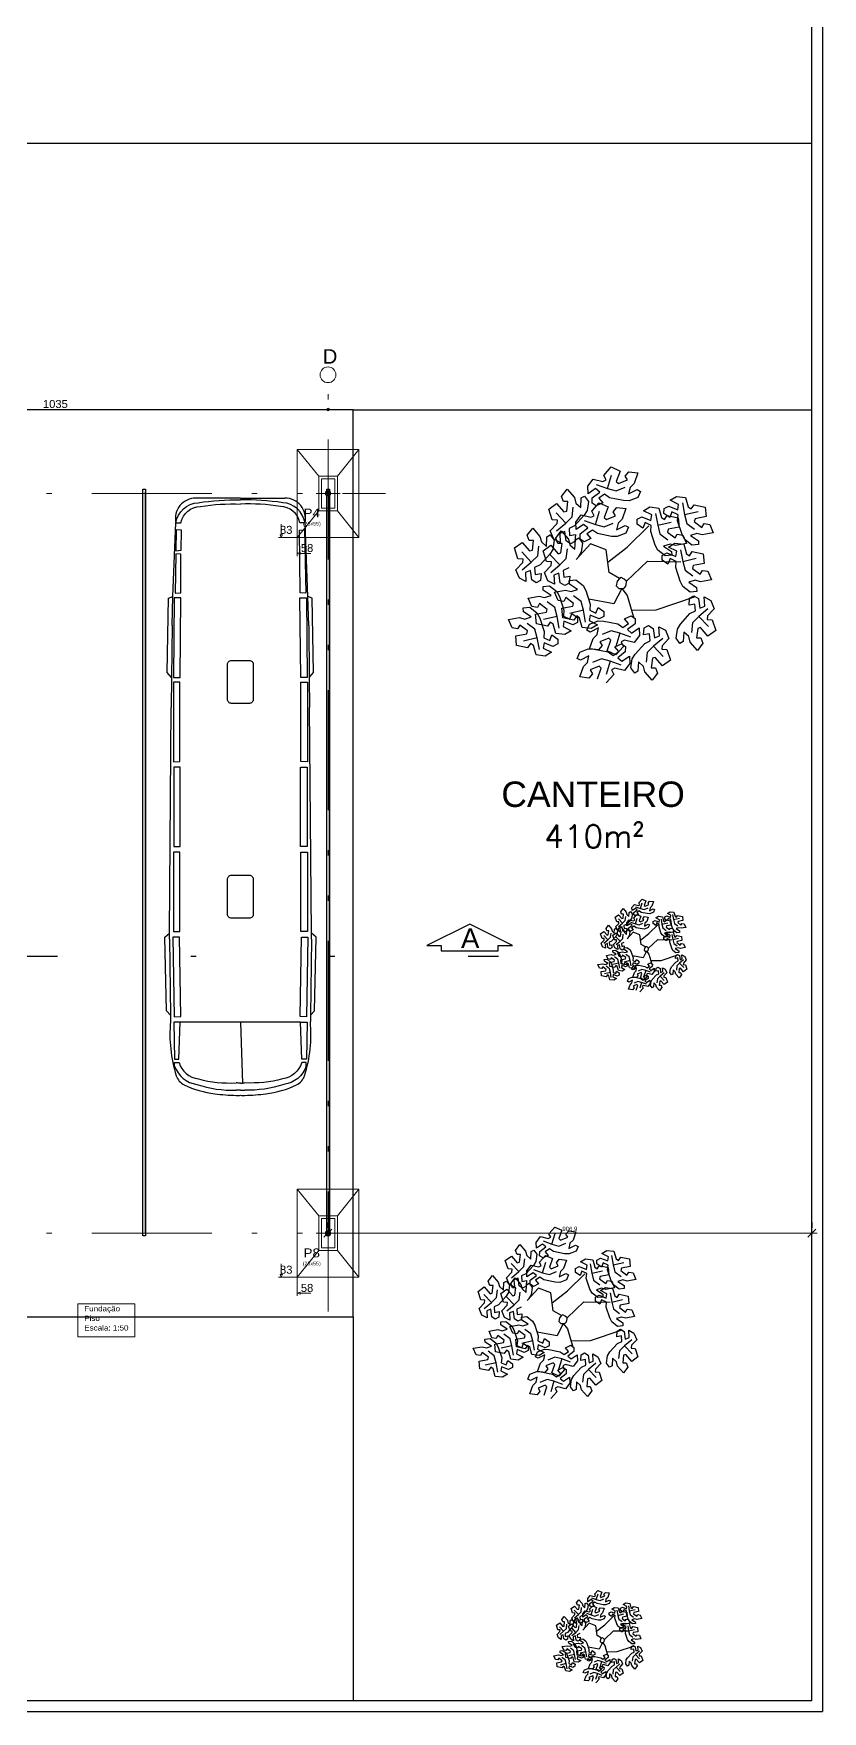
# Model space of a CAD drawing. Header units: inches. Extents: x -37 to 842, y -205 to 94.
# Drawn here: x 42.26 to 57.05, y -49.96 to -18.51 of the extents above; entities that cross this region are included whole.
import ezdxf
from ezdxf.enums import TextEntityAlignment as Align

# ---------------------------------------------------------------- set-up
doc = ezdxf.new("R2010")
doc.units = ezdxf.units.IN
doc.header["$MEASUREMENT"] = 0
doc.linetypes.add('CYPE_RAYAPUNTOPUNTO', pattern=[0.45, 0.225, -0.075, 0, -0.075, 0, -0.075])
doc.linetypes.add('DIVIDE', pattern=[1.25, 0.5, -0.25, 0, -0.25, 0, -0.25])
for name, color, linetype in [('ABASE', 254, 'Continuous'), ('AL_MOBILIARIO', 8, 'Continuous'), ('LCL-LINHACORTE', 171, 'DIVIDE'), ('LCL-TEXTO2', 171, 'Continuous')]:
    doc.layers.add(name, color=color, linetype=linetype)
for name, color, linetype, lineweight in [('COTA_COTAS', 2, 'Continuous', 0), ('COTA_FORMAS', 11, 'CYPE_RAYAPUNTOPUNTO', 0), ('COTA_TEXTO', 191, 'Continuous', 0), ('COTAS_REF_LINHAS', 2, 'Continuous', 0), ('PILAR_BETAO', 2, 'Continuous', 0), ('PILAR_DIM', 103, 'Continuous', 9), ('PILAR_EIXOS', 1, 'Continuous', 0), ('PILAR_REF', 92, 'Continuous', 0), ('PONTO_FIXO', 1, 'Continuous', 0), ('SAP_CONTORNO', 41, 'Continuous', 9), ('TABELAS', 1, 'Continuous', 9)]:
    doc.layers.add(name, color=color, linetype=linetype, lineweight=lineweight)
doc.styles.add('Arial', font='arial.ttf')
doc.styles.add('GA RO 1_50', font='romans.shx', dxfattribs={"height": 0.09})
doc.styles.get("Standard").update_dxf_attribs({"font": 'arial.ttf'})
doc.styles.add('T80-50', font='sanss___.ttf', dxfattribs={"height": 0.1})
doc.dimstyles.new('UM_50.000000', dxfattribs={"dimtxt": 0.2, "dimasz": 0.15, "dimexe": 0.1, "dimexo": 0.2, "dimgap": 0.1, "dimtad": 1, "dimtih": 1, "dimtoh": 1, "dimdec": 1, "dimlfac": 50, "dimzin": 0, "dimdsep": 46, "dimtxsty": 'Standard', "dimblk": 'OBLIQUE', "dimcen": 0.09, "dimdle": 0.1, "dimclrd": 256, "dimadec": 1, "dimazin": 2, "dimtfac": 1, "dimtdec": 1, "dimtofl": 0, "dimtmove": 0, "dimatfit": 3, "dimfxl": 1, "dimtolj": 1, "dimlwd": -1, "dimarcsym": 0})

# ---------------------------------------------------------------- blocks, each defined once
blk = doc.blocks.new('Eixos do pilar')
at = {"layer": 'PILAR_EIXOS'}
for p, q in [((0, -0.5), (0, 0.5)), ((-0.5, 0), (0.5, 0))]:
    blk.add_line(p, q, dxfattribs=at)
blk = doc.blocks.new('Ponto fixo Centro')
at = {"layer": 'PONTO_FIXO'}
h = blk.add_hatch(color=256, dxfattribs=at)
edge = h.paths.add_edge_path(flags=0)
edge.add_arc((0, 0), 0.001, 0, 360)
blk.add_circle((0, 0), 0.001, dxfattribs=at)
blk = doc.blocks.new('arv7p')
at = {"color": 0}
for p, q in [((110.249, -13.319), (110.352, -13.184)), ((110.352, -13.184), (110.53, -13.229)), ((110.53, -13.229), (110.591, -13.2)), ((110.549, -13.114), (110.69, -12.957)), ((110.591, -13.2), (110.549, -13.114)), ((110.549, -13.114), (110.549, -13.114)), ((110.619, -13.363), (110.695, -13.111)), ((110.69, -12.957), (110.854, -13.032)), ((110.854, -13.032), (110.784, -13.23)), ((110.824, -13.269), (110.991, -13.198)), ((110.95, -13.128), (111.016, -13.045)), ((110.991, -13.198), (110.95, -13.128)), ((111.016, -13.045), (111.186, -13.067)), ((111.186, -13.067), (111.116, -13.264)), ((109.759, -13.507), (109.862, -13.37)), ((109.797, -13.606), (109.759, -13.507)), ((109.862, -13.37), (109.998, -13.53)), ((110.128, -13.538), (110.188, -13.501)), ((110.188, -13.501), (110.262, -13.601)), ((110.254, -13.457), (110.249, -13.319)), ((110.396, -13.362), (110.254, -13.457)), ((110.333, -13.537), (110.475, -13.427)), ((110.475, -13.427), (110.396, -13.362)), ((110.409, -13.286), (110.619, -13.363)), ((110.562, -13.468), (110.456, -13.541)), ((110.656, -13.534), (110.562, -13.468)), ((110.619, -13.363), (110.782, -13.406)), ((110.782, -13.406), (110.949, -13.335)), ((110.784, -13.23), (110.824, -13.269)), ((111.042, -13.339), (111.015, -13.461)), ((111.015, -13.461), (111.174, -13.381)), ((111.116, -13.264), (111.042, -13.339)), ((111.174, -13.381), (111.237, -13.415)), ((111.237, -13.415), (111.187, -13.528)), ((111.797, -13.581), (111.915, -13.508)), ((111.915, -13.508), (112.083, -13.529)), ((109.519, -13.745), (109.666, -13.641)), ((109.584, -13.946), (109.519, -13.745)), ((109.835, -14.009), (109.655, -13.818)), ((109.666, -13.641), (109.802, -13.8)), ((109.878, -13.606), (109.797, -13.606)), ((109.802, -13.8), (109.857, -13.785)), ((109.857, -13.785), (109.878, -13.606)), ((109.954, -13.89), (109.976, -13.71)), ((109.998, -13.53), (110.025, -13.632)), ((110.025, -13.632), (110.118, -13.715)), ((110.118, -13.715), (110.128, -13.538)), ((110.238, -13.771), (110.18, -13.862)), ((110.262, -13.601), (110.238, -13.771)), ((110.324, -13.785), (110.465, -13.628)), ((110.366, -13.871), (110.324, -13.785)), ((110.324, -13.785), (110.324, -13.785)), ((110.329, -13.637), (110.333, -13.537)), ((110.408, -13.686), (110.329, -13.637)), ((110.333, -13.537), (110.333, -13.537)), ((110.395, -14.034), (110.471, -13.783)), ((110.529, -13.628), (110.408, -13.686)), ((110.456, -13.541), (110.529, -13.628)), ((110.465, -13.628), (110.629, -13.703)), ((110.629, -13.703), (110.559, -13.901)), ((110.919, -13.588), (110.656, -13.534)), ((110.725, -13.799), (110.791, -13.717)), ((110.766, -13.87), (110.725, -13.799)), ((110.791, -13.717), (110.961, -13.738)), ((110.961, -13.738), (110.891, -13.935)), ((111.027, -13.592), (110.919, -13.588)), ((111.187, -13.528), (111.027, -13.592)), ((111.294, -13.78), (111.412, -13.706)), ((111.448, -13.856), (111.294, -13.78)), ((111.412, -13.706), (111.58, -13.728)), ((111.521, -13.829), (111.56, -14.049)), ((111.58, -13.728), (111.631, -13.905)), ((111.677, -13.829), (111.68, -13.736)), ((111.787, -13.905), (111.677, -13.829)), ((111.68, -13.736), (111.768, -13.69)), ((111.768, -13.69), (111.768, -13.69)), ((111.768, -13.69), (111.935, -13.758)), ((111.826, -13.799), (111.787, -13.905)), ((111.951, -13.657), (111.797, -13.581)), ((111.942, -13.853), (111.826, -13.799)), ((111.935, -13.758), (111.951, -13.657)), ((112.024, -13.63), (112.062, -13.85)), ((112.062, -13.85), (112.318, -13.791)), ((112.083, -13.529), (112.134, -13.706)), ((112.134, -13.706), (112.189, -13.744)), ((112.189, -13.744), (112.243, -13.665)), ((112.243, -13.665), (112.243, -13.665)), ((112.243, -13.665), (112.449, -13.709)), ((112.449, -13.709), (112.466, -13.888)), ((109.114, -14.237), (109.217, -14.101)), ((109.217, -14.101), (109.353, -14.26)), ((109.546, -14.152), (109.674, -14.019)), ((109.612, -14.308), (109.546, -14.152)), ((109.68, -13.953), (109.584, -13.946)), ((109.584, -13.946), (109.584, -13.946)), ((109.649, -14.29), (109.753, -14.154)), ((109.664, -14.153), (109.835, -14.009)), ((109.674, -14.019), (109.68, -13.953)), ((109.753, -14.154), (109.888, -14.313)), ((109.835, -14.009), (109.954, -13.89)), ((110.002, -14.063), (109.898, -14.112)), ((109.898, -14.112), (109.908, -14.24)), ((110.18, -13.862), (110.002, -14.063)), ((110.024, -13.99), (110.127, -13.855)), ((110.029, -14.129), (110.024, -13.99)), ((110.172, -14.034), (110.029, -14.129)), ((110.108, -14.208), (110.251, -14.098)), ((110.127, -13.855), (110.305, -13.9)), ((110.251, -14.098), (110.172, -14.034)), ((110.184, -13.957), (110.395, -14.034)), ((110.337, -14.139), (110.231, -14.213)), ((110.305, -13.9), (110.366, -13.871)), ((110.431, -14.205), (110.337, -14.139)), ((110.395, -14.034), (110.558, -14.078)), ((110.558, -14.078), (110.724, -14.007)), ((110.559, -13.901), (110.599, -13.941)), ((110.599, -13.941), (110.766, -13.87)), ((110.817, -14.01), (110.79, -14.132)), ((110.79, -14.132), (110.949, -14.053)), ((110.891, -13.935), (110.817, -14.01)), ((110.949, -14.053), (111.012, -14.086)), ((111.012, -14.086), (110.962, -14.199)), ((110.988, -14.459), (111.394, -14.059)), ((111.174, -14.027), (111.177, -13.935)), ((111.284, -14.103), (111.174, -14.027)), ((111.177, -13.935), (111.265, -13.889)), ((111.265, -13.889), (111.265, -13.889)), ((111.265, -13.889), (111.432, -13.957)), ((111.323, -13.997), (111.284, -14.103)), ((111.439, -14.052), (111.323, -13.997)), ((111.429, -14.167), (111.439, -14.052)), ((111.432, -13.957), (111.448, -13.856)), ((111.56, -14.049), (111.815, -13.989)), ((111.56, -14.049), (111.603, -14.212)), ((111.631, -13.905), (111.686, -13.943)), ((111.686, -13.943), (111.74, -13.864)), ((111.74, -13.864), (111.74, -13.864)), ((111.74, -13.864), (111.946, -13.908)), ((111.757, -14.125), (111.742, -14.18)), ((111.963, -14.087), (111.757, -14.125)), ((111.932, -13.968), (111.942, -13.853)), ((112.017, -14.223), (111.932, -13.968)), ((111.946, -13.908), (111.963, -14.087)), ((112.062, -13.85), (112.106, -14.014)), ((112.106, -14.014), (112.251, -14.123)), ((112.26, -13.927), (112.245, -13.981)), ((112.245, -13.981), (112.39, -14.09)), ((112.466, -13.888), (112.26, -13.927)), ((112.39, -14.09), (112.431, -14.019)), ((112.431, -14.019), (112.535, -14.036)), ((112.535, -14.036), (112.602, -14.193)), ((108.875, -14.475), (109.021, -14.371)), ((109.021, -14.371), (109.158, -14.53)), ((109.152, -14.336), (109.114, -14.237)), ((109.234, -14.336), (109.152, -14.336)), ((109.212, -14.516), (109.234, -14.336)), ((109.31, -14.62), (109.332, -14.44)), ((109.353, -14.26), (109.381, -14.362)), ((109.381, -14.362), (109.473, -14.446)), ((109.41, -14.528), (109.556, -14.424)), ((109.473, -14.446), (109.484, -14.269)), ((109.484, -14.269), (109.544, -14.231)), ((109.544, -14.231), (109.617, -14.331)), ((109.556, -14.424), (109.693, -14.583)), ((109.617, -14.331), (109.593, -14.501)), ((109.734, -14.373), (109.612, -14.308)), ((109.687, -14.389), (109.649, -14.29)), ((109.769, -14.389), (109.687, -14.389)), ((109.819, -14.166), (109.723, -14.202)), ((109.723, -14.202), (109.734, -14.373)), ((109.747, -14.568), (109.769, -14.389)), ((109.843, -14.344), (109.819, -14.166)), ((109.927, -14.398), (109.843, -14.344)), ((109.843, -14.344), (109.843, -14.344)), ((109.888, -14.313), (109.916, -14.415)), ((109.908, -14.24), (110.02, -14.221)), ((109.916, -14.415), (110.008, -14.498)), ((110.009, -14.354), (109.927, -14.398)), ((110.008, -14.498), (110.019, -14.321)), ((110.02, -14.221), (110.009, -14.354)), ((110.019, -14.321), (110.079, -14.284)), ((110.301, -14.396), (110.031, -14.69)), ((110.079, -14.284), (110.152, -14.384)), ((110.104, -14.308), (110.108, -14.208)), ((110.183, -14.357), (110.104, -14.308)), ((110.108, -14.208), (110.108, -14.208)), ((110.152, -14.384), (110.128, -14.554)), ((110.304, -14.3), (110.183, -14.357)), ((110.231, -14.213), (110.304, -14.3)), ((110.594, -14.511), (110.301, -14.396)), ((110.695, -14.259), (110.431, -14.205)), ((110.625, -14.744), (110.988, -14.459)), ((110.802, -14.263), (110.695, -14.259)), ((110.962, -14.199), (110.802, -14.263)), ((111.514, -14.422), (111.429, -14.167)), ((111.565, -14.517), (111.514, -14.422)), ((111.603, -14.212), (111.748, -14.321)), ((111.791, -14.403), (111.672, -14.441)), ((111.672, -14.441), (111.82, -14.539)), ((111.742, -14.18), (111.887, -14.288)), ((111.763, -14.458), (111.881, -14.384)), ((111.917, -14.534), (111.763, -14.458)), ((111.893, -14.43), (111.791, -14.403)), ((111.881, -14.384), (112.049, -14.406)), ((111.887, -14.288), (111.928, -14.218)), ((112.099, -14.392), (111.893, -14.43)), ((111.928, -14.218), (112.033, -14.234)), ((112.068, -14.318), (112.017, -14.223)), ((112.033, -14.234), (112.099, -14.392)), ((112.049, -14.406), (112.1, -14.583)), ((112.203, -14.424), (112.068, -14.318)), ((112.294, -14.204), (112.175, -14.242)), ((112.175, -14.242), (112.323, -14.34)), ((112.326, -14.411), (112.203, -14.424)), ((112.396, -14.231), (112.294, -14.204)), ((112.323, -14.34), (112.326, -14.411)), ((112.602, -14.193), (112.396, -14.231)), ((108.94, -14.676), (108.875, -14.475)), ((108.902, -14.882), (109.03, -14.749)), ((109.035, -14.683), (108.94, -14.676)), ((108.94, -14.676), (108.94, -14.676)), ((109.19, -14.739), (109.011, -14.548)), ((109.019, -14.883), (109.19, -14.739)), ((109.03, -14.749), (109.035, -14.683)), ((109.158, -14.53), (109.212, -14.516)), ((109.19, -14.739), (109.31, -14.62)), ((109.536, -14.592), (109.357, -14.793)), ((109.475, -14.729), (109.41, -14.528)), ((109.57, -14.736), (109.475, -14.729)), ((109.475, -14.729), (109.475, -14.729)), ((109.593, -14.501), (109.536, -14.592)), ((109.725, -14.792), (109.546, -14.601)), ((109.565, -14.802), (109.57, -14.736)), ((109.693, -14.583), (109.747, -14.568)), ((109.725, -14.792), (109.845, -14.673)), ((109.845, -14.673), (109.867, -14.493)), ((110.128, -14.554), (110.071, -14.645)), ((110.65, -14.932), (110.594, -14.511)), ((110.977, -15.1), (111.371, -14.722)), ((111.371, -14.722), (111.991, -14.732)), ((111.7, -14.623), (111.565, -14.517)), ((111.643, -14.705), (111.646, -14.613)), ((111.753, -14.781), (111.643, -14.705)), ((111.646, -14.613), (111.734, -14.567)), ((111.823, -14.61), (111.7, -14.623)), ((111.734, -14.567), (111.734, -14.567)), ((111.734, -14.567), (111.901, -14.634)), ((111.792, -14.675), (111.753, -14.781)), ((111.908, -14.73), (111.792, -14.675)), ((111.82, -14.539), (111.823, -14.61)), ((111.899, -14.844), (111.908, -14.73)), ((111.901, -14.634), (111.917, -14.534)), ((111.99, -14.507), (112.029, -14.727)), ((112.029, -14.727), (112.284, -14.667)), ((112.029, -14.727), (112.072, -14.89)), ((112.1, -14.583), (112.155, -14.621)), ((112.155, -14.621), (112.209, -14.542)), ((112.209, -14.542), (112.209, -14.542)), ((112.209, -14.542), (112.415, -14.586)), ((112.432, -14.765), (112.226, -14.803)), ((112.415, -14.586), (112.432, -14.765)), ((108.967, -15.038), (108.902, -14.882)), ((109.09, -15.103), (108.967, -15.038)), ((109.174, -14.896), (109.079, -14.932)), ((109.079, -14.932), (109.09, -15.103)), ((109.198, -15.074), (109.174, -14.896)), ((109.283, -15.128), (109.198, -15.074)), ((109.198, -15.074), (109.198, -15.074)), ((109.357, -14.793), (109.253, -14.842)), ((109.253, -14.842), (109.264, -14.97)), ((109.264, -14.97), (109.375, -14.951)), ((109.364, -15.084), (109.283, -15.128)), ((109.375, -14.951), (109.364, -15.084)), ((109.437, -14.935), (109.565, -14.802)), ((109.502, -15.091), (109.437, -14.935)), ((109.625, -15.156), (109.502, -15.091)), ((109.554, -14.936), (109.725, -14.792)), ((109.709, -14.949), (109.614, -14.985)), ((109.614, -14.985), (109.625, -15.156)), ((109.733, -15.127), (109.709, -14.949)), ((109.892, -14.846), (109.788, -14.895)), ((109.788, -14.895), (109.799, -15.023)), ((109.799, -15.023), (109.91, -15.004)), ((109.91, -15.004), (109.899, -15.137)), ((109.903, -15.084), (110.027, -15.07)), ((109.906, -15.155), (109.903, -15.084)), ((110.027, -15.07), (110.162, -15.176)), ((110.842, -15.047), (110.65, -14.932)), ((110.798, -15.097), (110.781, -15.186)), ((110.841, -15.047), (110.798, -15.097)), ((110.874, -15.028), (110.841, -15.047)), ((110.931, -15.06), (110.874, -15.028)), ((110.977, -15.1), (110.931, -15.06)), ((111.983, -15.1), (111.899, -14.844)), ((112.072, -14.89), (112.217, -14.999)), ((112.26, -15.081), (112.141, -15.119)), ((112.226, -14.803), (112.211, -14.858)), ((112.211, -14.858), (112.356, -14.966)), ((112.362, -15.108), (112.26, -15.081)), ((112.356, -14.966), (112.397, -14.896)), ((112.568, -15.07), (112.362, -15.108)), ((112.397, -14.896), (112.502, -14.912)), ((112.502, -14.912), (112.568, -15.07)), ((109.134, -15.414), (109.34, -15.376)), ((109.34, -15.376), (109.441, -15.403)), ((109.41, -15.196), (109.533, -15.183)), ((109.412, -15.267), (109.41, -15.196)), ((109.56, -15.365), (109.412, -15.267)), ((109.441, -15.403), (109.56, -15.365)), ((109.533, -15.183), (109.668, -15.289)), ((109.627, -15.301), (109.834, -15.263)), ((109.694, -15.459), (109.627, -15.301)), ((109.668, -15.289), (109.719, -15.384)), ((109.719, -15.384), (109.803, -15.639)), ((109.818, -15.181), (109.733, -15.127)), ((109.733, -15.127), (109.733, -15.127)), ((109.839, -15.405), (109.798, -15.476)), ((109.899, -15.137), (109.818, -15.181)), ((109.834, -15.263), (109.935, -15.291)), ((109.984, -15.514), (109.839, -15.405)), ((110.054, -15.252), (109.906, -15.155)), ((109.935, -15.291), (110.054, -15.252)), ((110.123, -15.481), (109.979, -15.372)), ((110.162, -15.176), (110.212, -15.272)), ((110.212, -15.272), (110.297, -15.527)), ((110.887, -15.237), (110.74, -15.521)), ((110.781, -15.186), (110.832, -15.233)), ((110.832, -15.233), (110.887, -15.237)), ((110.887, -15.237), (110.933, -15.228)), ((110.887, -15.237), (110.988, -15.363)), ((110.933, -15.228), (110.961, -15.194)), ((110.961, -15.194), (110.975, -15.121)), ((110.975, -15.121), (110.977, -15.1)), ((110.988, -15.363), (111.112, -15.794)), ((111.529, -15.636), (112.25, -15.394)), ((112.034, -15.195), (111.983, -15.1)), ((112.169, -15.301), (112.034, -15.195)), ((112.141, -15.119), (112.289, -15.217)), ((112.158, -15.413), (112.24, -15.37)), ((112.292, -15.288), (112.169, -15.301)), ((112.24, -15.37), (112.324, -15.423)), ((112.289, -15.217), (112.292, -15.288)), ((112.444, -15.565), (112.433, -15.394)), ((112.433, -15.394), (112.555, -15.459)), ((109.039, -15.6), (109.162, -15.586)), ((109.042, -15.671), (109.039, -15.6)), ((109.19, -15.769), (109.042, -15.671)), ((109.2, -15.571), (109.134, -15.414)), ((109.162, -15.586), (109.297, -15.692)), ((109.305, -15.588), (109.2, -15.571)), ((109.27, -15.719), (109.476, -15.68)), ((109.287, -15.898), (109.27, -15.719)), ((109.297, -15.692), (109.348, -15.788)), ((109.345, -15.517), (109.305, -15.588)), ((109.49, -15.626), (109.345, -15.517)), ((109.476, -15.68), (109.49, -15.626)), ((109.63, -15.593), (109.485, -15.484)), ((109.673, -15.757), (109.63, -15.593)), ((109.798, -15.476), (109.694, -15.459)), ((109.763, -15.606), (109.969, -15.568)), ((109.781, -15.786), (109.763, -15.606)), ((109.803, -15.639), (109.794, -15.754)), ((109.91, -15.808), (109.949, -15.702)), ((110.167, -15.644), (109.911, -15.704)), ((109.949, -15.702), (110.059, -15.778)), ((109.969, -15.568), (109.984, -15.514)), ((110.167, -15.644), (110.123, -15.481)), ((110.206, -15.865), (110.167, -15.644)), ((110.74, -15.521), (110.267, -15.436)), ((110.297, -15.527), (110.287, -15.641)), ((110.287, -15.641), (110.403, -15.696)), ((110.403, -15.696), (110.443, -15.59)), ((110.443, -15.59), (110.553, -15.666)), ((110.553, -15.666), (110.55, -15.759)), ((111.068, -15.639), (111.529, -15.636)), ((111.986, -15.905), (112.165, -15.704)), ((112.147, -15.547), (112.158, -15.413)), ((112.259, -15.528), (112.147, -15.547)), ((112.165, -15.704), (112.269, -15.656)), ((112.269, -15.656), (112.259, -15.528)), ((112.324, -15.423), (112.324, -15.423)), ((112.324, -15.423), (112.348, -15.602)), ((112.503, -15.615), (112.332, -15.758)), ((112.348, -15.602), (112.444, -15.565)), ((112.62, -15.616), (112.493, -15.748)), ((112.555, -15.459), (112.62, -15.616)), ((108.763, -15.817), (108.969, -15.78)), ((108.83, -15.975), (108.763, -15.817)), ((108.934, -15.992), (108.83, -15.975)), ((108.975, -15.921), (108.934, -15.992)), ((108.969, -15.78), (109.071, -15.807)), ((109.12, -16.03), (108.975, -15.921)), ((109.071, -15.807), (109.19, -15.769)), ((109.105, -16.084), (109.12, -16.03)), ((109.259, -15.997), (109.114, -15.888)), ((109.303, -16.16), (109.259, -15.997)), ((109.493, -15.942), (109.287, -15.898)), ((109.348, -15.788), (109.433, -16.043)), ((109.673, -15.757), (109.418, -15.816)), ((109.547, -15.863), (109.493, -15.942)), ((109.493, -15.942), (109.493, -15.942)), ((109.602, -15.901), (109.547, -15.863)), ((109.652, -16.078), (109.602, -15.901)), ((109.712, -15.977), (109.673, -15.757)), ((109.987, -15.829), (109.781, -15.786)), ((109.801, -15.849), (109.785, -15.95)), ((109.785, -15.95), (109.938, -16.026)), ((109.794, -15.754), (109.91, -15.808)), ((109.967, -15.917), (109.801, -15.849)), ((109.938, -16.026), (109.821, -16.099)), ((110.056, -15.871), (109.967, -15.917)), ((109.967, -15.917), (109.967, -15.917)), ((110.041, -15.75), (109.987, -15.829)), ((109.987, -15.829), (109.987, -15.829)), ((110.096, -15.788), (110.041, -15.75)), ((110.059, -15.778), (110.056, -15.871)), ((110.146, -15.965), (110.096, -15.788)), ((110.314, -15.987), (110.146, -15.965)), ((110.232, -16.018), (110.282, -15.905)), ((110.295, -16.051), (110.232, -16.018)), ((110.295, -15.737), (110.278, -15.837)), ((110.278, -15.837), (110.432, -15.914)), ((110.282, -15.905), (110.441, -15.841)), ((110.461, -15.805), (110.295, -15.737)), ((110.453, -15.972), (110.295, -16.051)), ((110.432, -15.914), (110.314, -15.987)), ((110.427, -16.094), (110.453, -15.972)), ((110.441, -15.841), (110.549, -15.845)), ((110.55, -15.759), (110.461, -15.805)), ((110.461, -15.805), (110.461, -15.805)), ((110.686, -16.026), (110.519, -16.097)), ((110.549, -15.845), (110.812, -15.899)), ((110.849, -16.07), (110.686, -16.026)), ((110.812, -15.899), (110.907, -15.965)), ((110.907, -15.965), (111.012, -15.891)), ((110.94, -15.804), (111.061, -15.747)), ((111.012, -15.891), (110.94, -15.804)), ((111.135, -15.896), (110.993, -16.006)), ((110.993, -16.006), (111.072, -16.07)), ((111.061, -15.747), (111.139, -15.796)), ((111.072, -16.07), (111.215, -15.975)), ((111.139, -15.796), (111.135, -15.896)), ((111.135, -15.896), (111.135, -15.896)), ((111.215, -15.975), (111.22, -16.114)), ((111.297, -16.105), (111.308, -15.972)), ((111.308, -15.972), (111.39, -15.928)), ((111.39, -15.928), (111.474, -15.982)), ((111.474, -15.982), (111.474, -15.982)), ((111.474, -15.982), (111.499, -16.16)), ((111.594, -16.124), (111.583, -15.953)), ((111.583, -15.953), (111.705, -16.018)), ((111.705, -16.018), (111.771, -16.174)), ((111.905, -16.167), (111.929, -15.997)), ((111.929, -15.997), (111.986, -15.905)), ((112.212, -15.878), (112.191, -16.058)), ((112.332, -15.758), (112.212, -15.878)), ((112.31, -15.982), (112.289, -16.162)), ((112.365, -15.968), (112.31, -15.982)), ((112.332, -15.758), (112.512, -15.95)), ((112.501, -16.127), (112.365, -15.968)), ((112.493, -15.748), (112.487, -15.815)), ((112.487, -15.815), (112.582, -15.822)), ((112.648, -16.022), (112.501, -16.127)), ((112.582, -15.822), (112.582, -15.822)), ((112.582, -15.822), (112.648, -16.022)), ((108.899, -16.122), (109.105, -16.084)), ((108.916, -16.302), (108.899, -16.122)), ((109.122, -16.345), (108.916, -16.302)), ((109.303, -16.16), (109.047, -16.22)), ((109.176, -16.267), (109.122, -16.345)), ((109.122, -16.345), (109.122, -16.345)), ((109.231, -16.305), (109.176, -16.267)), ((109.282, -16.481), (109.231, -16.305)), ((109.342, -16.381), (109.303, -16.16)), ((109.43, -16.253), (109.414, -16.354)), ((109.414, -16.354), (109.568, -16.43)), ((109.433, -16.043), (109.423, -16.158)), ((109.423, -16.158), (109.539, -16.212)), ((109.597, -16.321), (109.43, -16.253)), ((109.539, -16.212), (109.578, -16.106)), ((109.578, -16.106), (109.689, -16.182)), ((109.685, -16.275), (109.597, -16.321)), ((109.597, -16.321), (109.597, -16.321)), ((109.821, -16.099), (109.652, -16.078)), ((109.689, -16.182), (109.685, -16.275)), ((110.282, -16.366), (110.352, -16.169)), ((110.352, -16.169), (110.427, -16.094)), ((110.519, -16.305), (110.452, -16.387)), ((110.644, -16.163), (110.478, -16.235)), ((110.478, -16.235), (110.519, -16.305)), ((110.614, -16.401), (110.684, -16.203)), ((110.684, -16.203), (110.644, -16.163)), ((110.758, -16.331), (110.879, -16.273)), ((110.83, -16.418), (110.758, -16.331)), ((110.849, -16.07), (110.773, -16.322)), ((110.919, -16.319), (110.778, -16.476)), ((111.059, -16.147), (110.849, -16.07)), ((110.938, -16.204), (110.878, -16.233)), ((110.878, -16.233), (110.919, -16.319)), ((110.879, -16.273), (110.958, -16.322)), ((110.919, -16.319), (110.919, -16.319)), ((111.117, -16.249), (110.938, -16.204)), ((110.958, -16.322), (110.953, -16.422)), ((111.22, -16.114), (111.117, -16.249)), ((111.137, -16.464), (111.316, -16.263)), ((111.409, -16.086), (111.297, -16.105)), ((111.316, -16.263), (111.42, -16.214)), ((111.482, -16.317), (111.363, -16.436)), ((111.42, -16.214), (111.409, -16.086)), ((111.654, -16.173), (111.482, -16.317)), ((111.482, -16.317), (111.662, -16.508)), ((111.499, -16.16), (111.594, -16.124)), ((111.643, -16.307), (111.637, -16.373)), ((111.771, -16.174), (111.643, -16.307)), ((111.978, -16.267), (111.905, -16.167)), ((112.038, -16.229), (111.978, -16.267)), ((112.049, -16.052), (112.038, -16.229)), ((112.142, -16.136), (112.049, -16.052)), ((112.169, -16.238), (112.142, -16.136)), ((112.305, -16.397), (112.169, -16.238)), ((112.289, -16.162), (112.37, -16.162)), ((112.408, -16.261), (112.305, -16.397)), ((112.37, -16.162), (112.408, -16.261)), ((109.45, -16.503), (109.282, -16.481)), ((109.568, -16.43), (109.45, -16.503)), ((110.05, -16.545), (110.1, -16.431)), ((110.113, -16.578), (110.05, -16.545)), ((110.1, -16.431), (110.259, -16.367)), ((110.271, -16.499), (110.113, -16.578)), ((110.171, -16.695), (110.245, -16.621)), ((110.245, -16.621), (110.271, -16.499)), ((110.259, -16.367), (110.367, -16.371)), ((110.452, -16.387), (110.282, -16.366)), ((110.504, -16.553), (110.337, -16.624)), ((110.367, -16.371), (110.631, -16.425)), ((110.667, -16.597), (110.504, -16.553)), ((110.667, -16.597), (110.591, -16.848)), ((110.778, -16.476), (110.614, -16.401)), ((110.631, -16.425), (110.725, -16.491)), ((110.877, -16.673), (110.667, -16.597)), ((110.725, -16.491), (110.83, -16.418)), ((110.953, -16.422), (110.811, -16.533)), ((110.811, -16.533), (110.89, -16.597)), ((110.89, -16.597), (111.033, -16.502)), ((111.038, -16.64), (110.935, -16.775)), ((110.953, -16.422), (110.953, -16.422)), ((111.033, -16.502), (111.038, -16.64)), ((111.055, -16.725), (111.08, -16.555)), ((111.08, -16.555), (111.137, -16.464)), ((111.199, -16.61), (111.189, -16.787)), ((111.292, -16.694), (111.199, -16.61)), ((111.363, -16.436), (111.341, -16.616)), ((111.461, -16.54), (111.439, -16.72)), ((111.515, -16.526), (111.461, -16.54)), ((111.651, -16.685), (111.515, -16.526)), ((111.637, -16.373), (111.733, -16.38)), ((111.798, -16.581), (111.651, -16.685)), ((111.733, -16.38), (111.733, -16.38)), ((111.733, -16.38), (111.798, -16.581)), ((110.101, -16.893), (110.171, -16.695)), ((110.27, -16.914), (110.101, -16.893)), ((110.337, -16.832), (110.27, -16.914)), ((110.463, -16.69), (110.296, -16.761)), ((110.296, -16.761), (110.337, -16.832)), ((110.433, -16.927), (110.502, -16.73)), ((110.502, -16.73), (110.463, -16.69)), ((110.737, -16.845), (110.596, -17.002)), ((110.756, -16.731), (110.696, -16.759)), ((110.696, -16.759), (110.737, -16.845)), ((110.737, -16.845), (110.737, -16.845)), ((110.935, -16.775), (110.756, -16.731)), ((111.129, -16.825), (111.055, -16.725)), ((111.189, -16.787), (111.129, -16.825)), ((111.319, -16.796), (111.292, -16.694)), ((111.455, -16.955), (111.319, -16.796)), ((111.439, -16.72), (111.521, -16.72)), ((111.558, -16.819), (111.455, -16.955)), ((111.521, -16.72), (111.558, -16.819))]:
    blk.add_line(p, q, dxfattribs=at)
blk = doc.blocks.new('_OBLIQUE')
at = {"color": 0, "linetype": 'ByBlock', "lineweight": -2}
blk.add_line((-0.5, -0.5), (0.5, 0.5), dxfattribs=at)
blk = doc.blocks.new('*D105')
at = {"layer": 'COTA_COTAS', "color": 0, "lineweight": -2, "transparency": 16777216}
for p, q in [((47.781, -40.798), (47.781, -40.898)), ((56.851, -40.798), (56.851, -40.898))]:
    blk.add_line(p, q, dxfattribs=at)
at = {"layer": 'COTA_COTAS', "transparency": 16777216}
blk.add_line((47.681, -40.998), (56.951, -40.998), dxfattribs=at)
at = {"layer": 'Defpoints', "color": 0, "transparency": 16777216}
for p in [(47.781, -40.998), (56.851, -40.998), (56.851, -40.998)]:
    blk.add_point(p, dxfattribs=at)
at = {"layer": 'COTA_COTAS', "transparency": 16777216, "xscale": 0.15, "yscale": 0.15, "zscale": 0.15, "rotation": 180}
blk.add_blockref('_OBLIQUE', (47.781, -40.998), dxfattribs=at)
at = {"layer": 'COTA_COTAS', "transparency": 16777216, "xscale": 0.15, "yscale": 0.15, "zscale": 0.15}
blk.add_blockref('_OBLIQUE', (56.851, -40.998), dxfattribs=at)
at = {"layer": 'COTA_COTAS', "color": 0, "transparency": 16777216, "insert": (52.316, -40.917), "char_height": 0.08, "attachment_point": 5}
blk.add_mtext('\\A1;906.9', dxfattribs=at)

msp = doc.modelspace()

# ---------------------------------------------------------------- linework, layer by layer
at = {"layer": 'ABASE', "color": 9}
for p, q in [((56.8507, -49.7631), (56.8507, -4.4131)), ((56.8507, -49.7631), (56.8507, -4.4131)), ((48.2516, -42.5631), (48.2516, -49.7631)), ((56.8507, -49.7631), (15.8507, -49.7631)), ((15.8507, -49.9631), (56.8507, -49.9631)), ((56.8507, -49.9631), (57.0507, -49.9631))]:
    msp.add_line(p, q, dxfattribs=at)
for points in [[(15.9339, 11.1888), (39.8168, 11.1888), (49.6769, 4.3041), (53.7888, 0.1157), (57.0507, -4.3478), (57.0507, -49.9631)], [(48.2507, -25.5631), (56.8507, -25.5631)], [(44.36, -41.0493), (44.31, -41.0493), (44.31, -27.0493), (44.36, -27.0493)], [(47.81, -41.0493), (47.76, -41.0493), (47.76, -27.0493), (47.81, -27.0493)], [(44.36, -40.9993), (44.36, -27.0993)], [(47.81, -40.9993), (47.81, -27.0993)]]:
    msp.add_lwpolyline(points, dxfattribs=at)
msp.add_lwpolyline([(48.2516, -25.5631), (16.2507, -25.5631), (16.2507, -23.5631, -0.4142136), (19.2507, -20.5631), (56.8507, -20.5631), (56.8507, -20.5631)], format="xyb", dxfattribs=at)
for points in [[(16.2507, -42.5631), (48.2507, -42.5631), (48.2507, -25.5631), (16.2507, -25.5631)], [(44.36, -41.0493), (44.31, -41.0493), (44.31, -27.0493), (44.36, -27.0493)], [(47.81, -41.0493), (47.76, -41.0493), (47.76, -27.0493), (47.81, -27.0493)]]:
    msp.add_lwpolyline(points, close=True, dxfattribs=at)
at = {"layer": 'AL_MOBILIARIO', "color": 9}
for p, q in [((46.1391, -27.2172), (45.3042, -27.2172)), ((46.1391, -27.2172), (46.9741, -27.2172)), ((44.8742, -29.0621), (44.9272, -27.6784)), ((44.9272, -27.6784), (45.024, -27.6784)), ((47.3511, -27.6784), (47.2543, -27.6784)), ((47.4041, -29.0621), (47.3511, -27.6784)), ((44.7686, -30.4841), (44.7922, -29.0951)), ((44.7922, -29.0951), (44.8742, -29.0621)), ((44.857, -29.6056), (44.8742, -29.0621)), ((47.4861, -29.0951), (47.4041, -29.0621)), ((47.4212, -29.6056), (47.4041, -29.0621)), ((47.5097, -30.4841), (47.4861, -29.0951)), ((44.857, -29.6056), (44.8479, -30.5775)), ((47.4212, -29.6056), (47.4304, -30.5775)), ((44.8479, -30.5775), (44.7686, -30.4841)), ((47.4304, -30.5775), (47.5097, -30.4841)), ((44.8479, -30.5775), (44.8426, -31.1445)), ((47.4304, -30.5775), (47.4357, -31.1445)), ((44.8085, -35.3699), (44.8426, -31.1445)), ((47.4698, -35.3699), (47.4357, -31.1445)), ((44.7195, -35.4459), (44.8085, -35.3699)), ((44.7532, -36.8305), (44.7195, -35.4459)), ((44.8075, -35.4879), (44.8085, -35.3699)), ((44.8075, -35.4879), (44.8267, -36.9123)), ((47.4707, -35.4879), (47.4516, -36.9123)), ((47.5588, -35.4459), (47.4698, -35.3699)), ((47.4707, -35.4879), (47.4698, -35.3699)), ((47.5251, -36.8305), (47.5588, -35.4459)), ((44.8267, -36.9123), (44.7532, -36.8305)), ((44.8267, -36.9123), (44.8283, -37.0312)), ((47.2684, -37.039), (45.0099, -37.039)), ((46.1391, -37.039), (46.1788, -38.1825)), ((47.4516, -36.9123), (47.45, -37.0312)), ((47.4516, -36.9123), (47.5251, -36.8305))]:
    msp.add_line(p, q, dxfattribs=at)
for points in [[(44.9272, -27.6784, -0.3416628), (45.3453, -27.3028, -0.0346876), (46.1384, -27.2477, 0.0039153)], [(45.024, -27.6784, -0.3486315), (45.3896, -27.3732, -0.0537383), (46.1378, -27.3305, 0.0273716)], [(46.1391, -27.2477, 0.0000261), (46.1384, -27.2477, -0.0036828)], [(46.1391, -27.2477, 0.0000261), (46.1384, -27.2477, -0.0036828)], [(46.1391, -27.2477, -0.0000261), (46.1399, -27.2477, 0.0036828)], [(46.1391, -27.2477, -0.0000261), (46.1399, -27.2477, 0.0036828)], [(47.3511, -27.6784, 0.3416628), (46.933, -27.3028, 0.0346876), (46.1399, -27.2477, -0.0039153)], [(47.2543, -27.6784, 0.3486315), (46.8887, -27.3732, 0.0537383), (46.1405, -27.3305, -0.0273716)], [(44.9049, -37.8644), (44.9049, -37.7981), (44.9885, -37.7981, 0.2974478), (45.3507, -38.106, 0.0746495), (46.0598, -38.1806, 0.9925847)], [(44.9049, -37.8644, 0.2870491), (45.3245, -38.2074, 0.0900338), (46.0589, -38.3164, 1.0287887)], [(47.3734, -37.8644), (47.3734, -37.7981), (47.2898, -37.7981, -0.2974478), (46.9275, -38.106, -0.0746495), (46.2185, -38.1806, -0.9925847)], [(47.3734, -37.8644, -0.2870491), (46.9538, -38.2074, -0.0900338), (46.2194, -38.3164, -1.0287887)], [(46.1391, -38.3186, -0.0077894), (46.0589, -38.3164, -0.9661914)], [(46.1391, -38.1838, -0.0065988), (46.0598, -38.1806, -0.928253)], [(46.1391, -38.1838, 0.0065988), (46.2185, -38.1806, 0.928253)], [(46.1391, -38.3186, 0.0077894), (46.2194, -38.3164, 0.9661914)]]:
    msp.add_lwpolyline(points, format="xyb", dxfattribs=at)
for points in [[(45.0275, -28.1921), (45.0318, -27.8152), (44.937, -27.812), (44.9287, -28.2046)], [(45.0197, -28.9943), (45.024, -28.2651), (44.9292, -28.2618), (44.9131, -28.9991)], [(45.009, -30.5794), (45.0222, -29.0891), (44.9, -29.088), (44.8868, -30.5786)], [(47.2693, -30.5794), (47.256, -29.0891), (47.3782, -29.088), (47.3915, -30.5786)], [(45.0054, -32.1579), (45.0054, -30.6675), (44.8832, -30.6675), (44.8832, -32.1581)], [(47.2729, -32.1579), (47.2729, -30.6675), (47.3951, -30.6675), (47.3951, -32.1581)], [(45.0104, -33.7507), (45.0104, -32.2603), (44.8882, -32.2603), (44.8882, -33.751)], [(47.2679, -33.7507), (47.2679, -32.2603), (47.3901, -32.2603), (47.3901, -33.751)], [(45.0058, -35.3435), (45.0058, -33.8531), (44.8836, -33.8531), (44.8836, -35.3438)], [(47.2725, -35.3435), (47.2725, -33.8531), (47.3947, -33.8531), (47.3947, -35.3438)], [(45.0204, -36.9364), (44.9953, -35.4462), (44.8731, -35.4482), (44.8982, -36.9387)], [(47.2579, -36.9364), (47.283, -35.4462), (47.4052, -35.4482), (47.38, -36.9387)], [(44.9864, -37.7329), (45.0099, -37.039), (44.8877, -37.0411), (44.9007, -37.7352)], [(47.2919, -37.7329), (47.2684, -37.039), (47.3906, -37.0411), (47.3776, -37.7352)]]:
    msp.add_lwpolyline(points, close=True, dxfattribs=at)
msp.add_lwpolyline([(47.3413, -27.812), (47.3651, -28.9991), (47.2585, -28.9943), (47.2465, -27.8152), (47.3413, -27.812)], dxfattribs=at)
for points in [[(46.381, -30.3342), (46.381, -30.9916, -0.4142136), (46.3073, -31.0653), (45.971, -31.0653, -0.4142136), (45.8972, -30.9916), (45.8972, -30.3342, -0.4142136), (45.971, -30.2604), (46.3073, -30.2604, -0.4142136)], [(46.381, -34.3611), (46.381, -35.0185, -0.4142136), (46.3073, -35.0922), (45.971, -35.0922, -0.4142136), (45.8972, -35.0185), (45.8972, -34.3611, -0.4142136), (45.971, -34.2873), (46.3073, -34.2873, -0.4142136)]]:
    msp.add_lwpolyline(points, format="xyb", close=True, dxfattribs=at)
for centre, radius, start, end in [((45.3042, -27.6019), 0.3846, 90, 191.47735), ((46.9741, -27.6019), 0.3846, 348.52265, 90), ((47.3985, -37.2705), 2.5813, 174.68088, 197.46203), ((44.8798, -37.2705), 2.5813, 342.53797, 5.31912), ((45.2139, -37.9535), 0.2924, 198.24298, 244.15876), ((47.0644, -37.9535), 0.2924, 295.84124, 341.75702), ((45.8616, -36.6162), 1.7784, 244.15876, 263.49138), ((46.4167, -36.6162), 1.7784, 276.50862, 295.84124), ((46.103, -35.1923), 3.2214, 262.09484, 269.20239), ((46.0703, -33.6639), 4.7495, 269.85341, 270.82991), ((46.2079, -33.6639), 4.7495, 269.17009, 270.14659), ((46.1752, -35.1923), 3.2214, 270.79761, 277.90516)]:
    msp.add_arc(centre, radius, start, end, dxfattribs=at)
at = {"layer": 'COTA_COTAS'}
for p, q in [((47.2061, -27.9533), (46.856, -27.9533)), ((47.2061, -27.9533), (47.2061, -28.3034)), ((47.2061, -41.8233), (46.856, -41.8233)), ((47.2061, -41.8233), (47.2061, -42.1734))]:
    msp.add_line(p, q, dxfattribs=at)
for points in [[(16.646, -25.5529), (27.0744, -25.5529), (37.4279, -25.5529), (47.8564, -25.5529)], [(46.906, -27.7032), (46.906, -27.9033), (46.886, -27.9033), (46.906, -27.9533), (46.9261, -27.9033), (46.906, -27.9033)], [(47.4562, -28.2534), (47.2562, -28.2534), (47.2562, -28.2334), (47.2061, -28.2534), (47.2562, -28.2734), (47.2562, -28.2534)], [(46.906, -41.5732), (46.906, -41.7733), (46.886, -41.7733), (46.906, -41.8233), (46.9261, -41.7733), (46.906, -41.7733)], [(47.4562, -42.1234), (47.2562, -42.1234), (47.2562, -42.1034), (47.2061, -42.1234), (47.2562, -42.1434), (47.2562, -42.1234)]]:
    msp.add_lwpolyline(points, dxfattribs=at)
msp.add_circle((47.7813, -25.5529), 0.025, dxfattribs=at)
at = {"layer": 'COTA_FORMAS', "ltscale": 10}
for p, q in [((47.7813, -42.4685), (47.7813, -25.0527)), ((15.1505, -27.1281), (48.8567, -27.1281)), ((15.1505, -40.9981), (48.8567, -40.9981))]:
    msp.add_line(p, q, dxfattribs=at)
at = {"layer": 'COTAS_REF_LINHAS'}
msp.add_circle((47.7813, -24.9048), 0.1479, dxfattribs=at)
at = {"layer": 'LCL-LINHACORTE', "ltscale": 10}
msp.add_line((12.3092, -35.807), (50.9748, -35.807), dxfattribs=at)
at = {"layer": 'LCL-LINHACORTE', "linetype": 'ByBlock'}
msp.add_lwpolyline([(49.9037, -35.707), (50.9704, -35.707), (50.9704, -35.607), (51.237, -35.607), (50.437, -35.207), (49.637, -35.607), (49.9037, -35.607), (49.9037, -35.707)], dxfattribs=at)
at = {"layer": 'PILAR_BETAO'}
for points in [[(47.6563, -27.4031), (47.9064, -27.4031), (47.9064, -26.853), (47.6563, -26.853), (47.6563, -27.4031)], [(47.6563, -41.2731), (47.9064, -41.2731), (47.9064, -40.723), (47.6563, -40.723), (47.6563, -41.2731)]]:
    msp.add_lwpolyline(points, close=True, dxfattribs=at)
at = {"layer": 'SAP_CONTORNO'}
for p, q in [((47.2061, -26.3028), (47.6063, -26.8029)), ((48.3565, -26.3028), (47.9564, -26.8029)), ((47.2061, -27.9533), (47.6063, -27.4532)), ((48.3565, -27.9533), (47.9564, -27.4532)), ((47.2061, -40.1728), (47.6063, -40.6729)), ((48.3565, -40.1728), (47.9564, -40.6729)), ((47.2061, -41.8233), (47.6063, -41.3232)), ((48.3565, -41.8233), (47.9564, -41.3232))]:
    msp.add_line(p, q, dxfattribs=at)
for points in [[(47.2061, -27.9533), (48.3565, -27.9533), (48.3565, -26.3028), (47.2061, -26.3028), (47.2061, -27.9533)], [(47.6063, -27.4532), (47.9564, -27.4532), (47.9564, -26.8029), (47.6063, -26.8029), (47.6063, -27.4532)], [(47.2061, -41.8233), (48.3565, -41.8233), (48.3565, -40.1728), (47.2061, -40.1728), (47.2061, -41.8233)], [(47.6063, -41.3232), (47.9564, -41.3232), (47.9564, -40.6729), (47.6063, -40.6729), (47.6063, -41.3232)]]:
    msp.add_lwpolyline(points, close=True, dxfattribs=at)
at = {"layer": 'TABELAS'}
msp.add_lwpolyline([(43.0916, -42.9398), (44.1615, -42.9398), (44.1615, -42.3246), (43.0916, -42.3246), (43.0916, -42.9398)], close=True, dxfattribs=at)

# ---------------------------------------------------------------- block references
at = {"layer": 'ABASE', "color": 9}
msp.add_blockref('arv7p', (-57.598, -13.6769), dxfattribs=at)
for p, xscale, yscale, zscale in [((6.1818, -29.1765), 0.429015312297905, 0.429015312297905, 0.429015312297905), ((-35.9027, -30.5882), 0.794458301221654, 0.794458301221654, 0.794458301221654), ((5.3539, -42.1342), 0.429015312297905, 0.429015312297905, 0.429015312297905)]:
    msp.add_blockref('arv7p', p, dxfattribs=dict(at, xscale=xscale, yscale=yscale, zscale=zscale))
at = {"layer": 'PILAR_EIXOS', "xscale": 0.450149941797484, "yscale": 0.7502499029958065, "zscale": 1.000333203994409}
for p in [(47.7813, -27.1281), (47.7813, -40.9981)]:
    msp.add_blockref('Eixos do pilar', p, dxfattribs=at)
at = {"layer": 'PONTO_FIXO', "xscale": 50.01666019972043, "yscale": 50.01666019972043, "zscale": 50.01666019972043}
for p in [(47.7813, -27.1281), (47.7813, -40.9981)]:
    msp.add_blockref('Ponto fixo Centro', p, dxfattribs=at)

# ---------------------------------------------------------------- texts
at = {"layer": 'ABASE', "color": 9, "style": 'GA RO 1_50'}
msp.add_text('410m²', height=0.429, dxfattribs=at).set_placement((51.8364, -33.7732))
at = {"layer": 'ABASE', "color": 9, "insert": (54.4709, -32.53), "char_height": 0.47666, "width": 14.017337, "attachment_point": 3, "style": 'T80-50'}
msp.add_mtext('CANTEIRO', dxfattribs=at)
at = {"layer": 'COTA_TEXTO', "style": 'Arial'}
for s, p in [('1035', (42.4366, -25.5279)), ('83', (46.881, -27.8873)), ('58', (47.2722, -28.2284)), ('83', (46.881, -41.7573)), ('58', (47.2722, -42.0984))]:
    msp.add_text(s, height=0.15, dxfattribs=at).set_placement(p)
at = {"layer": 'COTAS_REF_LINHAS', "style": 'Arial'}
msp.add_text('D', height=0.27, dxfattribs=at).set_placement((47.8206, -24.6956), align=Align.CENTER)
at = {"layer": 'LCL-TEXTO2', "insert": (50.2739, -35.2822), "char_height": 0.3718, "attachment_point": 1, "style": 'Arial'}
msp.add_mtext('A', dxfattribs=at)
at = {"layer": 'PILAR_DIM', "lineweight": 0, "style": 'Arial', "width": 1.073533}
for p, p2 in [((47.3072, -27.7299), (47.6463, -27.7299)), ((47.3072, -41.5999), (47.6463, -41.5999))]:
    msp.add_text('(25x55)', height=0.06669, dxfattribs=at).set_placement(p, p2, align=Align.FIT)
at = {"layer": 'PILAR_REF', "style": 'Arial', "width": 1.079749}
for s, p, p2 in [('P4', (47.3229, -27.5799), (47.6305, -27.5799)), ('P8', (47.3229, -41.4499), (47.6305, -41.4499))]:
    msp.add_text(s, height=0.16672, dxfattribs=at).set_placement(p, p2, align=Align.FIT)
at = {"layer": 'TABELAS', "style": 'Arial'}
for s, height, width, p, p2 in [('Fundação', 0.10003, 1.079101, (43.2117, -42.4621), (43.8824, -42.4621)), ('Piso', 0.10003, 1.076318, (43.2117, -42.6422), (43.5043, -42.6422)), ('Escala: 1:50', 0.100033, 1.078917, (43.2117, -42.8222), (44.0414, -42.8222))]:
    msp.add_text(s, height=height, dxfattribs=dict(at, width=width)).set_placement(p, p2, align=Align.FIT)

# ---------------------------------------------------------------- dimensions: what is measured, and where the dimension line sits
at = {"layer": 'COTA_COTAS'}
dim = msp.add_linear_dim(base=(56.8507, -40.9981), p1=(47.7813, -40.9981), p2=(56.8507, -40.9981), dimstyle='UM_50.000000', override={"dimtxt": 0.08, "dimgap": 0.04, "dimlfac": 100, "dimtmove": 1}, dxfattribs=at)
dim.commit()
dim.dimension.update_dxf_attribs({"geometry": '*D105', "text_midpoint": (52.316, -40.9172)})

doc.saveas('drawing.dxf')
